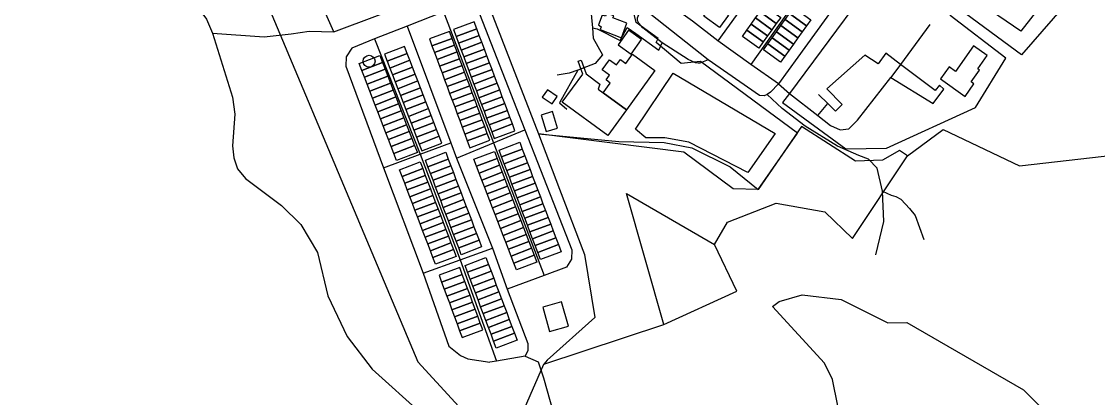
# Model space of a CAD drawing. Header units: metres. Extents: x 11276530 to 11306586, y 355867 to 367650.
# Drawn here: x 11290220 to 11291126, y 359046 to 359363 of the extents above; entities that cross this region are included whole.
import ezdxf

# ---------------------------------------------------------------- set-up
doc = ezdxf.new("R2010")
doc.units = ezdxf.units.M
for name, color, linetype in [('AMENITY', 6, 'Continuous'), ('BUILDING', 8, 'Continuous'), ('HIGHWAY_FOOTWAY', 6, 'Continuous'), ('HIGHWAY_RESIDENTIAL', 7, 'Continuous'), ('HIGHWAY_SERVICE', 8, 'Continuous'), ('HIGHWAY_TERTIARY', 3, 'Continuous'), ('LANDUSE', 2, 'Continuous'), ('OSM_OTHER', 7, 'Continuous')]:
    doc.layers.add(name, color=color, linetype=linetype)

msp = doc.modelspace()

# ---------------------------------------------------------------- linework, layer by layer
at = {"layer": 'AMENITY'}
for points in [[(11290959.03, 359428.15), (11290866.19, 359302.77), (11290860.35, 359295.15), (11290913.79, 359256.14), (11290948, 359256.68), (11291022.83, 359290.88), (11291048.48, 359332.57), (11291001.44, 359368.39), (11291015.87, 359388.69), (11290959.03, 359428.15)], [(11290690.08, 359422.7), (11290607.11, 359392.06), (11290654.84, 359268.69), (11290722.69, 359262.35), (11290760.64, 359261.28), (11290784.15, 359257.01), (11290816.22, 359240.98), (11290839.74, 359221.73), (11290872.87, 359269.31), (11290791.31, 359329.71), (11290774.96, 359327.96), (11290753.88, 359345.52), (11290755.66, 359349.13), (11290737.18, 359362.46), (11290733.48, 359377.67), (11290724.79, 359385.21), (11290721.92, 359381.99), (11290719.72, 359385.37), (11290690.08, 359422.7)]]:
    msp.add_lwpolyline(points, dxfattribs=at)
msp.add_circle((11290512.31, 359329.85), 5, dxfattribs=at)
at = {"layer": 'BUILDING'}
for points in [[(11290794.08, 359367.77), (11290801.58, 359378.22), (11290814.93, 359368.63), (11290807.44, 359358.18), (11290794.08, 359367.77)], [(11290841.43, 359371.47), (11290845.12, 359376.64), (11290858.82, 359366.74), (11290855.14, 359361.57), (11290841.43, 359371.47)], [(11290866.11, 359370.01), (11290869.75, 359375.11), (11290884.24, 359364.74), (11290880.6, 359359.66), (11290866.11, 359370.01)], [(11290708.57, 359368.76), (11290705.39, 359360.46), (11290707.74, 359358.76), (11290706.85, 359356.44), (11290724.75, 359349.58), (11290729.42, 359361.77), (11290717.52, 359366.33), (11290718.24, 359368.17), (11290712.35, 359370.43), (11290711.3, 359367.72), (11290708.57, 359368.76)], [(11290834.05, 359361.15), (11290837.74, 359366.31), (11290851.45, 359356.41), (11290847.76, 359351.25), (11290834.05, 359361.15)], [(11290837.74, 359366.31), (11290841.43, 359371.47), (11290855.14, 359361.57), (11290851.45, 359356.41), (11290837.74, 359366.31)], [(11290858.82, 359359.82), (11290862.46, 359364.92), (11290876.96, 359354.55), (11290873.3, 359349.46), (11290858.82, 359359.82)], [(11290862.46, 359364.92), (11290866.11, 359370.01), (11290880.6, 359359.66), (11290876.96, 359354.55), (11290862.46, 359364.92)], [(11290582.14, 359349.13), (11290580.01, 359354.85), (11290563.11, 359348.59), (11290565.24, 359342.86), (11290582.14, 359349.13)], [(11290602.96, 359357.27), (11290600.83, 359363.01), (11290583.35, 359356.48), (11290585.5, 359350.74), (11290602.96, 359357.27)], [(11290605.11, 359351.54), (11290602.96, 359357.27), (11290585.5, 359350.74), (11290587.64, 359345), (11290605.11, 359351.54)], [(11290730.78, 359355.9), (11290722.09, 359343.53), (11290732.93, 359335.92), (11290741.62, 359348.27), (11290730.78, 359355.9)], [(11290826.67, 359350.82), (11290830.36, 359355.99), (11290844.07, 359346.09), (11290840.39, 359340.92), (11290826.67, 359350.82)], [(11290830.36, 359355.99), (11290834.05, 359361.15), (11290847.76, 359351.25), (11290844.07, 359346.09), (11290830.36, 359355.99)], [(11290851.54, 359349.63), (11290855.18, 359354.73), (11290869.66, 359344.36), (11290866.02, 359339.27), (11290851.54, 359349.63)], [(11290855.18, 359354.73), (11290858.82, 359359.82), (11290873.3, 359349.46), (11290869.66, 359344.36), (11290855.18, 359354.73)], [(11290584.25, 359343.41), (11290582.14, 359349.13), (11290565.24, 359342.86), (11290567.36, 359337.14), (11290584.25, 359343.41)], [(11290607.26, 359345.81), (11290605.11, 359351.54), (11290587.64, 359345), (11290589.78, 359339.27), (11290607.26, 359345.81)], [(11290609.4, 359340.07), (11290607.26, 359345.81), (11290589.78, 359339.27), (11290591.93, 359333.53), (11290609.4, 359340.07)], [(11290847.9, 359344.55), (11290851.54, 359349.63), (11290866.02, 359339.27), (11290862.38, 359334.19), (11290847.9, 359344.55)], [(11290525.14, 359335.78), (11290527.39, 359329.96), (11290544.31, 359336.5), (11290542.06, 359342.33), (11290525.14, 359335.78)], [(11290527.39, 359329.96), (11290529.64, 359324.14), (11290546.57, 359330.68), (11290544.31, 359336.5), (11290527.39, 359329.96)], [(11290586.38, 359337.68), (11290584.25, 359343.41), (11290567.36, 359337.14), (11290569.48, 359331.42), (11290586.38, 359337.68)], [(11290588.49, 359331.96), (11290586.38, 359337.68), (11290569.48, 359331.42), (11290571.61, 359325.7), (11290588.49, 359331.96)], [(11290611.55, 359334.33), (11290609.4, 359340.07), (11290591.93, 359333.53), (11290594.07, 359327.8), (11290611.55, 359334.33)], [(11290844.25, 359339.45), (11290847.9, 359344.55), (11290862.38, 359334.19), (11290858.73, 359329.08), (11290844.25, 359339.45)], [(11291021.27, 359342.77), (11291006.05, 359321.3), (11291000.63, 359325.15), (11290993.4, 359314.95), (11291014.11, 359300.26), (11291021.51, 359310.7), (11291019.15, 359312.37), (11291026.29, 359322.43), (11291024.68, 359323.57), (11291032.59, 359334.75), (11291021.27, 359342.77)], [(11290506.13, 359322.14), (11290503.87, 359327.97), (11290521.31, 359334.71), (11290523.57, 359328.88), (11290506.13, 359322.14)], [(11290508.38, 359316.31), (11290506.13, 359322.14), (11290523.57, 359328.88), (11290525.83, 359323.05), (11290508.38, 359316.31)], [(11290529.64, 359324.14), (11290531.89, 359318.32), (11290548.82, 359324.86), (11290546.57, 359330.68), (11290529.64, 359324.14)], [(11290590.62, 359326.24), (11290588.49, 359331.96), (11290571.61, 359325.7), (11290573.73, 359319.97), (11290590.62, 359326.24)], [(11290613.68, 359328.6), (11290611.55, 359334.33), (11290594.07, 359327.8), (11290596.22, 359322.07), (11290613.68, 359328.6)], [(11290615.83, 359322.86), (11290613.68, 359328.6), (11290596.22, 359322.07), (11290598.36, 359316.33), (11290615.83, 359322.86)], [(11290690.93, 359330.86), (11290695.13, 359319.26), (11290706.44, 359310.42), (11290705.27, 359306.39), (11290709.37, 359303.15), (11290729.1, 359288.91), (11290713.23, 359267.29), (11290674.93, 359295.3), (11290692.27, 359319), (11290688.31, 359329.91), (11290690.93, 359330.86)], [(11290709.37, 359303.15), (11290715.37, 359311.47), (11290711.78, 359314.06), (11290714.64, 359318.02), (11290708.48, 359322.47), (11290714.65, 359331.01), (11290720.64, 359326.69), (11290723.99, 359331.31), (11290728.57, 359328.01), (11290734.09, 359335.66), (11290753, 359322.01), (11290729.1, 359288.91), (11290709.37, 359303.15)], [(11290510.64, 359310.47), (11290508.38, 359316.31), (11290525.83, 359323.05), (11290528.09, 359317.22), (11290510.64, 359310.47)], [(11290531.89, 359318.32), (11290534.15, 359312.49), (11290551.07, 359319.04), (11290548.82, 359324.86), (11290531.89, 359318.32)], [(11290534.15, 359312.49), (11290536.4, 359306.67), (11290553.32, 359313.22), (11290551.07, 359319.04), (11290534.15, 359312.49)], [(11290592.75, 359320.52), (11290590.62, 359326.24), (11290573.73, 359319.97), (11290575.86, 359314.25), (11290592.75, 359320.52)], [(11290594.86, 359314.79), (11290592.75, 359320.52), (11290575.86, 359314.25), (11290577.97, 359308.53), (11290594.86, 359314.79)], [(11290617.98, 359317.13), (11290615.83, 359322.86), (11290598.36, 359316.33), (11290600.5, 359310.6), (11290617.98, 359317.13)], [(11290512.9, 359304.63), (11290510.64, 359310.47), (11290528.09, 359317.22), (11290530.34, 359311.39), (11290512.9, 359304.63)], [(11290515.14, 359298.8), (11290512.9, 359304.63), (11290530.34, 359311.39), (11290532.6, 359305.56), (11290515.14, 359298.8)], [(11290536.4, 359306.67), (11290538.64, 359300.85), (11290555.58, 359307.4), (11290553.32, 359313.22), (11290536.4, 359306.67)], [(11290596.99, 359309.07), (11290594.86, 359314.79), (11290577.97, 359308.53), (11290580.1, 359302.81), (11290596.99, 359309.07)], [(11290599.11, 359303.35), (11290596.99, 359309.07), (11290580.1, 359302.81), (11290582.23, 359297.08), (11290599.11, 359303.35)], [(11290620.12, 359311.4), (11290617.98, 359317.13), (11290600.5, 359310.6), (11290602.65, 359304.87), (11290620.12, 359311.4)], [(11290622.27, 359305.66), (11290620.12, 359311.4), (11290602.65, 359304.87), (11290604.79, 359299.12), (11290622.27, 359305.66)], [(11290517.4, 359292.97), (11290515.14, 359298.8), (11290532.6, 359305.56), (11290534.86, 359299.73), (11290517.4, 359292.97)], [(11290519.66, 359287.14), (11290517.4, 359292.97), (11290534.86, 359299.73), (11290537.11, 359293.89), (11290519.66, 359287.14)], [(11290538.64, 359300.85), (11290540.89, 359295.03), (11290557.82, 359301.58), (11290555.58, 359307.4), (11290538.64, 359300.85)], [(11290540.89, 359295.03), (11290543.15, 359289.21), (11290560.07, 359295.76), (11290557.82, 359301.58), (11290540.89, 359295.03)], [(11290601.23, 359297.63), (11290599.11, 359303.35), (11290582.23, 359297.08), (11290584.35, 359291.36), (11290601.23, 359297.63)], [(11290624.4, 359299.93), (11290622.27, 359305.66), (11290604.79, 359299.12), (11290606.94, 359293.39), (11290624.4, 359299.93)], [(11290626.55, 359294.2), (11290624.4, 359299.93), (11290606.94, 359293.39), (11290609.08, 359287.66), (11290626.55, 359294.2)], [(11290662.4, 359305.74), (11290658.15, 359299.51), (11290666.49, 359293.83), (11290670.74, 359300.05), (11290662.4, 359305.74)], [(11290521.91, 359281.31), (11290519.66, 359287.14), (11290537.11, 359293.89), (11290539.37, 359288.06), (11290521.91, 359281.31)], [(11290543.15, 359289.21), (11290545.4, 359283.39), (11290562.33, 359289.94), (11290560.07, 359295.76), (11290543.15, 359289.21)], [(11290603.35, 359291.9), (11290601.23, 359297.63), (11290584.35, 359291.36), (11290586.47, 359285.64), (11290603.35, 359291.9)], [(11290605.47, 359286.18), (11290603.35, 359291.9), (11290586.47, 359285.64), (11290588.59, 359279.92), (11290605.47, 359286.18)], [(11290628.7, 359288.45), (11290626.55, 359294.2), (11290609.08, 359287.66), (11290611.22, 359281.92), (11290628.7, 359288.45)], [(11290524.17, 359275.48), (11290521.91, 359281.31), (11290539.37, 359288.06), (11290541.63, 359282.23), (11290524.17, 359275.48)], [(11290526.42, 359269.63), (11290524.17, 359275.48), (11290541.63, 359282.23), (11290543.89, 359276.4), (11290526.42, 359269.63)], [(11290545.4, 359283.39), (11290547.65, 359277.57), (11290564.58, 359284.12), (11290562.33, 359289.94), (11290545.4, 359283.39)], [(11290547.65, 359277.57), (11290549.9, 359271.75), (11290566.83, 359278.3), (11290564.58, 359284.12), (11290547.65, 359277.57)], [(11290607.6, 359280.46), (11290605.47, 359286.18), (11290588.59, 359279.92), (11290590.72, 359274.19), (11290607.6, 359280.46)], [(11290630.84, 359282.72), (11290628.7, 359288.45), (11290611.22, 359281.92), (11290613.37, 359276.19), (11290630.84, 359282.72)], [(11290632.99, 359276.99), (11290630.84, 359282.72), (11290613.37, 359276.19), (11290615.51, 359270.46), (11290632.99, 359276.99)], [(11290657.12, 359284.45), (11290661.24, 359270.69), (11290670.97, 359273.6), (11290666.85, 359287.37), (11290657.12, 359284.45)], [(11290528.68, 359263.8), (11290526.42, 359269.63), (11290543.89, 359276.4), (11290546.14, 359270.56), (11290528.68, 359263.8)], [(11290549.9, 359271.75), (11290552.16, 359265.93), (11290569.09, 359272.47), (11290566.83, 359278.3), (11290549.9, 359271.75)], [(11290552.16, 359265.93), (11290554.41, 359260.11), (11290571.34, 359266.64), (11290569.09, 359272.47), (11290552.16, 359265.93)], [(11290609.72, 359274.74), (11290607.6, 359280.46), (11290590.72, 359274.19), (11290592.85, 359268.47), (11290609.72, 359274.74)], [(11290611.84, 359269.01), (11290609.72, 359274.74), (11290592.85, 359268.47), (11290594.96, 359262.75), (11290611.84, 359269.01)], [(11290635.12, 359271.25), (11290632.99, 359276.99), (11290615.51, 359270.46), (11290617.66, 359264.72), (11290635.12, 359271.25)], [(11290530.94, 359257.97), (11290528.68, 359263.8), (11290546.14, 359270.56), (11290548.4, 359264.73), (11290530.94, 359257.97)], [(11290533.19, 359252.14), (11290530.94, 359257.97), (11290548.4, 359264.73), (11290550.66, 359258.9), (11290533.19, 359252.14)], [(11290554.41, 359260.11), (11290556.66, 359254.28), (11290573.59, 359260.82), (11290571.34, 359266.64), (11290554.41, 359260.11)], [(11290613.96, 359263.29), (11290611.84, 359269.01), (11290594.96, 359262.75), (11290597.09, 359257.03), (11290613.96, 359263.29)], [(11290535.45, 359246.31), (11290533.19, 359252.14), (11290550.66, 359258.9), (11290552.92, 359253.06), (11290535.45, 359246.31)], [(11290623.87, 359249.32), (11290621.7, 359255.07), (11290639.13, 359261.65), (11290641.3, 359255.9), (11290623.87, 359249.32)], [(11290626.04, 359243.57), (11290623.87, 359249.32), (11290641.3, 359255.9), (11290643.47, 359250.14), (11290626.04, 359243.57)], [(11290561.84, 359240.96), (11290559.68, 359246.64), (11290576.83, 359253.14), (11290578.99, 359247.45), (11290561.84, 359240.96)], [(11290563.99, 359235.26), (11290561.84, 359240.96), (11290578.99, 359247.45), (11290581.13, 359241.75), (11290563.99, 359235.26)], [(11290602.81, 359241.47), (11290600.57, 359247.29), (11290617.75, 359253.87), (11290619.99, 359248.04), (11290602.81, 359241.47)], [(11290605.04, 359235.64), (11290602.81, 359241.47), (11290619.99, 359248.04), (11290622.21, 359242.2), (11290605.04, 359235.64)], [(11290628.21, 359237.81), (11290626.04, 359243.57), (11290643.47, 359250.14), (11290645.66, 359244.39), (11290628.21, 359237.81)], [(11290540.15, 359232.78), (11290537.99, 359238.46), (11290555.3, 359245.04), (11290557.46, 359239.36), (11290540.15, 359232.78)], [(11290542.3, 359227.1), (11290540.15, 359232.78), (11290557.46, 359239.36), (11290559.62, 359233.68), (11290542.3, 359227.1)], [(11290566.15, 359229.56), (11290563.99, 359235.26), (11290581.13, 359241.75), (11290583.29, 359236.05), (11290566.15, 359229.56)], [(11290607.27, 359229.81), (11290605.04, 359235.64), (11290622.21, 359242.2), (11290624.45, 359236.38), (11290607.27, 359229.81)], [(11290609.5, 359223.98), (11290607.27, 359229.81), (11290624.45, 359236.38), (11290626.68, 359230.55), (11290609.5, 359223.98)], [(11290630.38, 359232.06), (11290628.21, 359237.81), (11290645.66, 359244.39), (11290647.83, 359238.64), (11290630.38, 359232.06)], [(11290632.55, 359226.31), (11290630.38, 359232.06), (11290647.83, 359238.64), (11290650, 359232.88), (11290632.55, 359226.31)], [(11290544.46, 359221.42), (11290542.3, 359227.1), (11290559.62, 359233.68), (11290561.77, 359228), (11290544.46, 359221.42)], [(11290546.61, 359215.74), (11290544.46, 359221.42), (11290561.77, 359228), (11290563.92, 359222.31), (11290546.61, 359215.74)], [(11290568.31, 359223.86), (11290566.15, 359229.56), (11290583.29, 359236.05), (11290585.45, 359230.35), (11290568.31, 359223.86)], [(11290570.47, 359218.17), (11290568.31, 359223.86), (11290585.45, 359230.35), (11290587.61, 359224.67), (11290570.47, 359218.17)], [(11290611.74, 359218.16), (11290609.5, 359223.98), (11290626.68, 359230.55), (11290628.91, 359224.72), (11290611.74, 359218.16)], [(11290634.72, 359220.55), (11290632.55, 359226.31), (11290650, 359232.88), (11290652.17, 359227.13), (11290634.72, 359220.55)], [(11290636.89, 359214.8), (11290634.72, 359220.55), (11290652.17, 359227.13), (11290654.35, 359221.38), (11290636.89, 359214.8)], [(11290548.77, 359210.06), (11290546.61, 359215.74), (11290563.92, 359222.31), (11290566.08, 359216.64), (11290548.77, 359210.06)], [(11290572.62, 359212.47), (11290570.47, 359218.17), (11290587.61, 359224.67), (11290589.76, 359218.97), (11290572.62, 359212.47)], [(11290574.78, 359206.78), (11290572.62, 359212.47), (11290589.76, 359218.97), (11290591.92, 359213.27), (11290574.78, 359206.78)], [(11290613.96, 359212.32), (11290611.74, 359218.16), (11290628.91, 359224.72), (11290631.15, 359218.9), (11290613.96, 359212.32)], [(11290616.2, 359206.49), (11290613.96, 359212.32), (11290631.15, 359218.9), (11290633.38, 359213.07), (11290616.2, 359206.49)], [(11290639.07, 359209.03), (11290636.89, 359214.8), (11290654.35, 359221.38), (11290656.52, 359215.62), (11290639.07, 359209.03)], [(11290550.93, 359204.37), (11290548.77, 359210.06), (11290566.08, 359216.64), (11290568.24, 359210.95), (11290550.93, 359204.37)], [(11290553.09, 359198.7), (11290550.93, 359204.37), (11290568.24, 359210.95), (11290570.4, 359205.28), (11290553.09, 359198.7)], [(11290576.94, 359201.09), (11290574.78, 359206.78), (11290591.92, 359213.27), (11290594.08, 359207.57), (11290576.94, 359201.09)], [(11290618.43, 359200.66), (11290616.2, 359206.49), (11290633.38, 359213.07), (11290635.61, 359207.24), (11290618.43, 359200.66)], [(11290641.25, 359203.28), (11290639.07, 359209.03), (11290656.52, 359215.62), (11290658.69, 359209.87), (11290641.25, 359203.28)], [(11290643.42, 359197.53), (11290641.25, 359203.28), (11290658.69, 359209.87), (11290660.86, 359204.12), (11290643.42, 359197.53)], [(11290555.25, 359193.01), (11290553.09, 359198.7), (11290570.4, 359205.28), (11290572.56, 359199.59), (11290555.25, 359193.01)], [(11290579.1, 359195.39), (11290576.94, 359201.09), (11290594.08, 359207.57), (11290596.24, 359201.88), (11290579.1, 359195.39)], [(11290581.25, 359189.69), (11290579.1, 359195.39), (11290596.24, 359201.88), (11290598.39, 359196.18), (11290581.25, 359189.69)], [(11290620.66, 359194.84), (11290618.43, 359200.66), (11290635.61, 359207.24), (11290637.84, 359201.42), (11290620.66, 359194.84)], [(11290622.89, 359189.01), (11290620.66, 359194.84), (11290637.84, 359201.42), (11290640.08, 359195.59), (11290622.89, 359189.01)], [(11290645.59, 359191.78), (11290643.42, 359197.53), (11290660.86, 359204.12), (11290663.04, 359198.36), (11290645.59, 359191.78)], [(11290557.4, 359187.34), (11290555.25, 359193.01), (11290572.56, 359199.59), (11290574.72, 359193.92), (11290557.4, 359187.34)], [(11290559.56, 359181.65), (11290557.4, 359187.34), (11290574.72, 359193.92), (11290576.88, 359188.23), (11290559.56, 359181.65)], [(11290583.41, 359183.99), (11290581.25, 359189.69), (11290598.39, 359196.18), (11290600.55, 359190.49), (11290583.41, 359183.99)], [(11290625.13, 359183.18), (11290622.89, 359189.01), (11290640.08, 359195.59), (11290642.3, 359189.76), (11290625.13, 359183.18)], [(11290647.76, 359186.02), (11290645.59, 359191.78), (11290663.04, 359198.36), (11290665.21, 359192.61), (11290647.76, 359186.02)], [(11290649.93, 359180.27), (11290647.76, 359186.02), (11290665.21, 359192.61), (11290667.39, 359186.86), (11290649.93, 359180.27)], [(11290561.72, 359175.98), (11290559.56, 359181.65), (11290576.88, 359188.23), (11290579.04, 359182.55), (11290561.72, 359175.98)], [(11290563.88, 359170.29), (11290561.72, 359175.98), (11290579.04, 359182.55), (11290581.2, 359176.87), (11290563.88, 359170.29)], [(11290585.57, 359178.3), (11290583.41, 359183.99), (11290600.55, 359190.49), (11290602.71, 359184.8), (11290585.57, 359178.3)], [(11290587.72, 359172.61), (11290585.57, 359178.3), (11290602.71, 359184.8), (11290604.87, 359179.1), (11290587.72, 359172.61)], [(11290627.35, 359177.35), (11290625.13, 359183.18), (11290642.3, 359189.76), (11290644.54, 359183.93), (11290627.35, 359177.35)], [(11290629.59, 359171.53), (11290627.35, 359177.35), (11290644.54, 359183.93), (11290646.78, 359178.11), (11290629.59, 359171.53)], [(11290652.1, 359174.52), (11290649.93, 359180.27), (11290667.39, 359186.86), (11290669.56, 359181.11), (11290652.1, 359174.52)], [(11290566.04, 359164.61), (11290563.88, 359170.29), (11290581.2, 359176.87), (11290583.36, 359171.19), (11290566.04, 359164.61)], [(11290589.88, 359166.91), (11290587.72, 359172.61), (11290604.87, 359179.1), (11290607.02, 359173.4), (11290589.88, 359166.91)], [(11290631.82, 359165.7), (11290629.59, 359171.53), (11290646.78, 359178.11), (11290649.01, 359172.27), (11290631.82, 359165.7)], [(11290654.27, 359168.76), (11290652.1, 359174.52), (11290669.56, 359181.11), (11290671.73, 359175.35), (11290654.27, 359168.76)], [(11290654.27, 359168.76), (11290671.73, 359175.35), (11290673.99, 359169.39), (11290656.53, 359162.8), (11290654.27, 359168.76)], [(11290568.2, 359158.93), (11290566.04, 359164.61), (11290583.36, 359171.19), (11290585.52, 359165.51), (11290568.2, 359158.93)], [(11290595.24, 359152.08), (11290593.05, 359157.89), (11290610.62, 359164.53), (11290612.81, 359158.72), (11290595.24, 359152.08)], [(11290634.06, 359159.87), (11290631.82, 359165.7), (11290649.01, 359172.27), (11290651.24, 359166.44), (11290634.06, 359159.87)], [(11290636.28, 359154.03), (11290634.06, 359159.87), (11290651.24, 359166.44), (11290653.47, 359160.62), (11290636.28, 359154.03)], [(11290590.78, 359150.22), (11290588.6, 359156.06), (11290571.19, 359149.6), (11290573.36, 359143.75), (11290590.78, 359150.22)], [(11290597.43, 359146.28), (11290595.24, 359152.08), (11290612.81, 359158.72), (11290615, 359152.92), (11290597.43, 359146.28)], [(11290592.93, 359144.38), (11290590.78, 359150.22), (11290573.36, 359143.75), (11290575.54, 359137.92), (11290592.93, 359144.38)], [(11290599.62, 359140.48), (11290597.43, 359146.28), (11290615, 359152.92), (11290617.19, 359147.11), (11290599.62, 359140.48)], [(11290601.82, 359134.67), (11290599.62, 359140.48), (11290617.19, 359147.11), (11290619.38, 359141.31), (11290601.82, 359134.67)], [(11290595.11, 359138.55), (11290592.93, 359144.38), (11290575.54, 359137.92), (11290577.71, 359132.08), (11290595.11, 359138.55)], [(11290597.28, 359132.7), (11290595.11, 359138.55), (11290577.71, 359132.08), (11290579.88, 359126.25), (11290597.28, 359132.7)], [(11290604.01, 359128.87), (11290601.82, 359134.67), (11290619.38, 359141.31), (11290621.58, 359135.5), (11290604.01, 359128.87)], [(11290599.45, 359126.86), (11290597.28, 359132.7), (11290579.88, 359126.25), (11290582.04, 359120.41), (11290599.45, 359126.86)], [(11290606.2, 359123.06), (11290604.01, 359128.87), (11290621.58, 359135.5), (11290623.77, 359129.71), (11290606.2, 359123.06)], [(11290608.4, 359117.26), (11290606.2, 359123.06), (11290623.77, 359129.71), (11290625.96, 359123.9), (11290608.4, 359117.26)], [(11290601.61, 359121.03), (11290599.45, 359126.86), (11290582.04, 359120.41), (11290584.21, 359114.56), (11290601.61, 359121.03)], [(11290603.78, 359115.19), (11290601.61, 359121.03), (11290584.21, 359114.56), (11290586.38, 359108.73), (11290603.78, 359115.19)], [(11290610.59, 359111.45), (11290608.4, 359117.26), (11290625.96, 359123.9), (11290628.16, 359118.09), (11290610.59, 359111.45)], [(11290605.95, 359109.36), (11290603.78, 359115.19), (11290586.38, 359108.73), (11290588.55, 359102.89), (11290605.95, 359109.36)], [(11290608.11, 359103.52), (11290605.95, 359109.36), (11290588.55, 359102.89), (11290590.72, 359097.05), (11290608.11, 359103.52)], [(11290612.77, 359105.66), (11290610.59, 359111.45), (11290628.16, 359118.09), (11290630.35, 359112.29), (11290612.77, 359105.66)], [(11290614.96, 359099.85), (11290612.77, 359105.66), (11290630.35, 359112.29), (11290632.54, 359106.48), (11290614.96, 359099.85)], [(11290617.16, 359094.04), (11290614.96, 359099.85), (11290632.54, 359106.48), (11290634.74, 359100.68), (11290617.16, 359094.04)], [(11290619.35, 359088.24), (11290617.16, 359094.04), (11290634.74, 359100.68), (11290636.93, 359094.87), (11290619.35, 359088.24)]]:
    msp.add_lwpolyline(points, close=True, dxfattribs=at)
at = {"layer": 'HIGHWAY_FOOTWAY'}
for points in [[(11290952.3, 359491.98), (11290892.7, 359410.35), (11290833.55, 359327.22)], [(11290574.97, 359371.46), (11290617.1, 359261.17), (11290659.79, 359149.48)], [(11290700.27, 359357.87), (11290704.21, 359357.27), (11290723.76, 359347.19), (11290729.55, 359358.16), (11290736.98, 359353.28), (11290756.34, 359339.27), (11290759.03, 359345.47)], [(11290516.74, 359348.73), (11290555.35, 359251.48), (11290589.01, 359162.56), (11290619.45, 359077.31)], [(11290996.12, 359306.44), (11290992.53, 359309.79), (11290989.01, 359305.17), (11290959.65, 359327.03), (11290947.29, 359336.66), (11290940.86, 359327.71), (11290929.6, 359334.95), (11290897.65, 359306.5), (11290910.56, 359293.52), (11290904.96, 359287.77), (11290898.62, 359294.34)]]:
    msp.add_lwpolyline(points, dxfattribs=at)
at = {"layer": 'HIGHWAY_RESIDENTIAL'}
for points in [[(11290482.67, 359354.69), (11290474.81, 359372.29), (11290447.4, 359438.51), (11290414.42, 359527.42), (11290405.13, 359553.48), (11290394.24, 359583.47), (11290383, 359610.9), (11290372.37, 359640.58), (11290349.36, 359699.44), (11290341.22, 359720.79), (11290326.71, 359758.82), (11290316.44, 359787.13), (11290305.73, 359816.62), (11290295.91, 359845.79), (11290285.35, 359874.72), (11290275.31, 359903.87), (11290264.16, 359935.48)], [(11291098.66, 359646.43), (11291082.11, 359623.43), (11291063.03, 359596.92), (11291044.81, 359571.62), (11291025.83, 359545.26), (11291017.54, 359533.73), (11291007.97, 359520.44), (11291004.53, 359515.67), (11290991.1, 359497.01), (11290974.77, 359476.14), (11290961.95, 359456.5), (11290916.89, 359393.91), (11290915.92, 359392.56), (11290895.32, 359363.95), (11290873.34, 359333.4), (11290857.06, 359310.8)], [(11290857.06, 359310.8), (11290833.55, 359327.22), (11290805.94, 359347.06), (11290784.59, 359363.57), (11290759.13, 359382.17), (11290756.8, 359383.92), (11290735.4, 359405.76), (11290719.47, 359421.25), (11290717.68, 359428.7), (11290718.87, 359434.08), (11290768.23, 359502.38), (11290822.66, 359578.77), (11290825.68, 359583)], [(11290926.11, 359511.13), (11290865.28, 359429.67), (11290805.94, 359347.06)], [(11290595.28, 359397.08), (11290600.72, 359381.63), (11290643.28, 359272.05), (11290682.86, 359170.99), (11290682.7, 359163.12), (11290678.6, 359156.43), (11290659.79, 359149.48), (11290628.45, 359137.9)], [(11290600.72, 359381.63), (11290580.23, 359373.55), (11290574.97, 359371.46), (11290544.37, 359359.39), (11290516.74, 359348.73), (11290497.65, 359340.93), (11290493.14, 359333.67), (11290492.76, 359325.77), (11290524.34, 359240.02), (11290557.77, 359151.3), (11290579.57, 359089.96), (11290589.13, 359082.05), (11290595.39, 359079.06), (11290614.05, 359076.38)], [(11290544.37, 359359.39), (11290581.02, 359260.99), (11290585.9, 359248.19), (11290616.11, 359172.35), (11290628.45, 359137.9), (11290645.81, 359092.14), (11290646.02, 359086.23), (11290643.66, 359081.54), (11290619.45, 359077.31), (11290614.05, 359076.38)]]:
    msp.add_lwpolyline(points, dxfattribs=at)
at = {"layer": 'HIGHWAY_SERVICE'}
for points in [[(11291120.3, 359402.77), (11291114.96, 359396.6), (11291061.66, 359335.35), (11291014.57, 359369.78), (11291023.01, 359381.1), (11291052.67, 359421.66), (11291090.5, 359393.09), (11291060.92, 359355.13), (11291023.01, 359381.1)], [(11290698.77, 359375.47), (11290700.27, 359357.87), (11290701.01, 359349.23), (11290708.93, 359335.14), (11290702.75, 359327.97), (11290687.95, 359322.2), (11290680.83, 359319.72), (11290670.6, 359318.07)], [(11290797.63, 359331.06), (11290792.17, 359328.75), (11290790.72, 359328.35), (11290789.22, 359328.24), (11290787.24, 359328.46), (11290780.9, 359331.44), (11290759.03, 359345.47), (11290742.76, 359358.09), (11290739.32, 359361.82), (11290738.35, 359364.14), (11290738.35, 359366.45), (11290739.32, 359369.07), (11290742.78, 359374.64)], [(11290984.43, 359360.73), (11290959.65, 359327.03), (11290951.68, 359316.2)], [(11290687.95, 359322.2), (11290672.49, 359294.81), (11290678.91, 359289.48)], [(11290857.06, 359310.8), (11290866.19, 359302.77), (11290890.01, 359284.18), (11290900.74, 359275.81), (11290908.89, 359272.14), (11290916.25, 359272.98), (11290923.58, 359280.14), (11290951.68, 359316.2), (11290987.15, 359294.11), (11290996.12, 359306.44)], [(11290890.01, 359284.18), (11290898.62, 359294.34), (11290890.78, 359301.73)], [(11290585.9, 359248.19), (11290617.1, 359261.17), (11290643.28, 359272.05)], [(11290524.34, 359240.02), (11290555.35, 359251.48), (11290581.02, 359260.99)], [(11290557.77, 359151.3), (11290589.01, 359162.56), (11290616.11, 359172.35)]]:
    msp.add_lwpolyline(points, dxfattribs=at)
at = {"layer": 'HIGHWAY_TERTIARY'}
msp.add_lwpolyline([(11290482.67, 359354.69), (11290595.28, 359397.08), (11290690.88, 359435.53), (11290718.22, 359465.3), (11290757.69, 359517.83), (11290812.36, 359592.54), (11290819.76, 359604.51), (11290824.19, 359610.95), (11290866.93, 359671.88), (11290899.09, 359716.78), (11290918.19, 359743.76), (11290953.89, 359787.94), (11290967.8, 359806.11)], dxfattribs=at)
at = {"layer": 'LANDUSE'}
for points in [[(11290152.84, 359734.43), (11290269.08, 359676.56), (11290325.81, 359616.67), (11290374.57, 359501.9), (11290553.38, 359076.77), (11290603.57, 359022.02)], [(11290643.06, 359037.28), (11290659.34, 359074.67), (11290760.48, 359107.97), (11290821.99, 359136.04), (11290803.07, 359175.51), (11290814.12, 359194.32), (11290855.03, 359210.44), (11290895.94, 359202.98), (11290919.22, 359180.58), (11290965.5, 359250.15), (11290995.66, 359272.24), (11291059.82, 359241.86), (11291140.89, 359251), (11291257.63, 359244.02), (11291323.03, 359220.84), (11291375.76, 359284.48), (11291426.22, 359259.71), (11291434.99, 359217.41), (11291533.11, 359235.82), (11291575.81, 359155.8), (11291592.23, 359080.86), (11291508.34, 358998.05)]]:
    msp.add_lwpolyline(points, dxfattribs=at)
at = {"layer": 'OSM_OTHER'}
for points in [[(11290182.28, 359442.04), (11290225.91, 359419.18), (11290237.16, 359415.84), (11290320.2, 359408.26), (11290334.78, 359405.47), (11290344.69, 359401.01), (11290358.5, 359388.52), (11290375.53, 359365.33), (11290380.54, 359353.62), (11290397.24, 359299.66), (11290399.13, 359285.28), (11290397.35, 359258.52), (11290398.35, 359248.59), (11290401.47, 359239.34), (11290408.37, 359231.2), (11290438.65, 359208.46), (11290454.79, 359192.29), (11290468.92, 359168.65), (11290477.61, 359132.19), (11290493.75, 359098.07), (11290515.01, 359070.53), (11290557.31, 359032.18)], [(11290857.06, 359310.8), (11290850.18, 359303.92), (11290847.53, 359301.92), (11290845.02, 359300.63), (11290841, 359300.86), (11290797.63, 359331.06), (11290742.78, 359374.64), (11290741.6, 359375.52), (11290727.41, 359389.19), (11290718.21, 359401), (11290690.88, 359435.53)], [(11290380.54, 359353.62), (11290423.87, 359350.48), (11290446.56, 359352.86), (11290461.79, 359355.25), (11290482.67, 359354.69)], [(11290768.44, 359319.72), (11290854.13, 359268.96), (11290831.14, 359236.12), (11290781.58, 359261.79), (11290761.27, 359265.37), (11290745.15, 359265.37), (11290736.49, 359272.54), (11290768.44, 359319.72)], [(11290938.87, 359166.67), (11290945.66, 359194.98), (11290944.45, 359220.44), (11290939.92, 359239.81), (11290932.8, 359247.47), (11290924.71, 359250.56), (11290906.79, 359258.17), (11290879.36, 359275.29), (11290860, 359290.13), (11290847.53, 359301.92)], [(11290654.84, 359268.69), (11290672.59, 359222.01), (11290693.56, 359166.95), (11290702.38, 359113.92), (11290662.22, 359078.16), (11290659.34, 359074.67), (11290760.48, 359107.97), (11290729.02, 359218.5), (11290803.07, 359175.51), (11290814.12, 359194.32), (11290855.03, 359210.44), (11290895.94, 359202.98), (11290919.22, 359180.58), (11290965.5, 359250.15), (11290958.88, 359254.58), (11290944.63, 359246.49), (11290921.73, 359245.68), (11290876.33, 359275.01), (11290839.74, 359221.73), (11290818.9, 359222.38), (11290777.22, 359253.3), (11290654.84, 359268.69)], [(11290944.45, 359220.44), (11290951.92, 359217.16), (11290955.8, 359215.96), (11290959.98, 359213.73), (11290964.01, 359209.55), (11290967.29, 359205.67), (11290972.07, 359199.84), (11290979.38, 359179.83)], [(11290906.98, 359039.65), (11290902.5, 359061.75), (11290895.63, 359075.48), (11290852.04, 359123.25), (11290857.42, 359127.43), (11290876.82, 359133.11), (11290909.66, 359129.23), (11290949.08, 359109.52), (11290964.91, 359109.81), (11291063.14, 359053.09), (11291078.97, 359037.26)], [(11290658.46, 359122.77), (11290664.27, 359102.3), (11290680.09, 359106.79), (11290674.26, 359127.26), (11290658.46, 359122.77)], [(11290643.66, 359081.54), (11290654.67, 359076.68), (11290659.16, 359063.24), (11290673.49, 359012.48)]]:
    msp.add_lwpolyline(points, dxfattribs=at)

doc.saveas('drawing.dxf')
